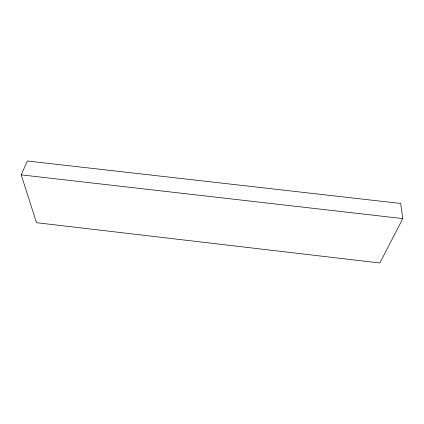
<?xml version="1.0" encoding="UTF-8"?>
<svg xmlns="http://www.w3.org/2000/svg" width="424" height="424" viewBox="0 0 424 424"><rect width="100%" height="100%" fill="white"/><g stroke="black" fill="none" stroke-linecap="round" stroke-linejoin="round"><path stroke-width="0.64" d="M21.2 174.863L27.353 161.003L400.659 203.456L402.8 218.593L379.84 262.997L36.538 222.701L21.2 174.863L402.8 218.593"/></g></svg>
